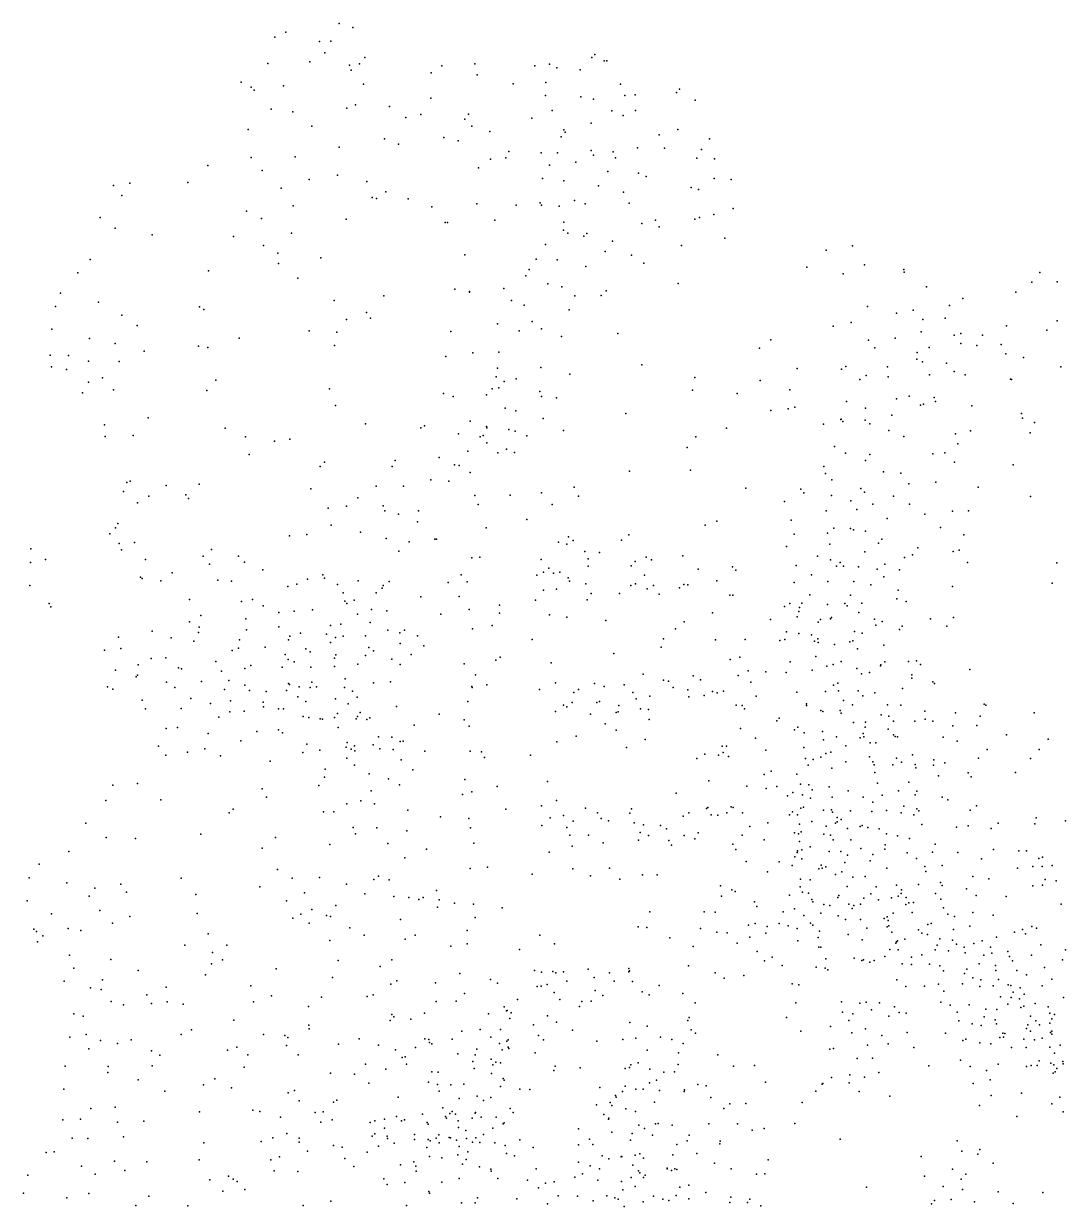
# Model space of a CAD drawing. Header units: millimetres. Extents: x -60275265 to 22802890, y -38578442 to 24337084.
# Drawn here: x 7493622 to 9955622, y -11259304 to -8465304 of the extents above; entities that cross this region are included whole.
import ezdxf

# ---------------------------------------------------------------- set-up
doc = ezdxf.new("R2010")
doc.units = ezdxf.units.MM
doc.header["$MEASUREMENT"] = 0
doc.layers.add('particles', color=7, linetype='Continuous', true_color=0x000000)

msp = doc.modelspace()

# ---------------------------------------------------------------- linework, layer by layer
at = {"layer": 'particles', "color": 93, "true_color": 0x67d435}
for p in [(8239622, -8465304), (8113622, -8485304), (8271622, -8474304), (8087622, -8497304), (8192622, -8507304), (8219622, -8506304), (8205622, -8534304), (8299622, -8545304), (8836622, -8545304), (8843622, -8538304), (8070622, -8559304), (8169622, -8555304), (8263622, -8563304), (8267622, -8575304), (8287622, -8560304), (8481622, -8565304), (8559622, -8560304), (8701622, -8565304), (8736622, -8561304), (8753622, -8569304), (8808622, -8574304), (8865622, -8553304), (8871622, -8553304), (8007622, -8603304), (8456622, -8581304), (8565622, -8586304), (8727622, -8604304), (8031622, -8615304), (8038622, -8622304), (8107622, -8612304), (8296622, -8608304), (8650622, -8607304), (8904622, -8608304), (8938622, -8633304), (9036622, -8628304), (9043622, -8620304), (8277622, -8657304), (8358622, -8661304), (8455622, -8641304), (8726622, -8635304), (8810622, -8638304), (8840622, -8643304), (8914622, -8635304), (9080622, -8646304), (8078622, -8667304), (8129622, -8673304), (8257622, -8665304), (8396622, -8687304), (8432622, -8680304), (8544622, -8679304), (8694622, -8688304), (8742622, -8670304), (8883622, -8671304), (8910622, -8682304), (8939622, -8670304), (8024622, -8715304), (8174622, -8707304), (8536622, -8691304), (8552622, -8707304), (8770622, -8716304), (8834622, -8700304), (9039622, -8715304), (8346622, -8737304), (8486622, -8734304), (8520622, -8742304), (8595622, -8720304), (8763622, -8732304), (8773622, -8721304), (8995622, -8728304), (9114622, -8737304), (8239622, -8757304), (8379622, -8750304), (8640622, -8767304), (8716622, -8770304), (8755622, -8770304), (8834622, -8765304), (8886622, -8768304), (8944622, -8758304), (9008622, -8759304), (9095622, -8762304), (7928622, -8800304), (8031622, -8781304), (8135622, -8780304), (8596622, -8785304), (8633622, -8782304), (8736622, -8799304), (8798622, -8792304), (8840622, -8776304), (8892622, -8782304), (9084622, -8783304), (9126622, -8784304), (8057622, -8812304), (8235622, -8823304), (8568622, -8806304), (8874622, -8814304), (8946622, -8818304), (8964622, -8826304), (7705622, -8847304), (7744622, -8842304), (7881622, -8840304), (8102622, -8854304), (8168622, -8833304), (8304622, -8838304), (8719622, -8831304), (8770622, -8836304), (8852622, -8848304), (9071622, -8852304), (9125622, -8831304), (9165622, -8833304), (7725622, -8871304), (8317622, -8876304), (8327622, -8878304), (8349622, -8862304), (8402622, -8879304), (8795622, -8883304), (8911622, -8863304), (9088622, -8857304), (8020622, -8908304), (8130622, -8895304), (8458622, -8898304), (8564622, -8891304), (8657622, -8894304), (8714622, -8888304), (8717622, -8894304), (8759622, -8896304), (8820622, -8891304), (8924622, -8889304), (9170622, -8902304), (7674622, -8923304), (8055622, -8925304), (8255622, -8927304), (8489622, -8935304), (8495622, -8935304), (8607622, -8929304), (8770622, -8934304), (8954622, -8937304), (8986622, -8929304), (9079622, -8927304), (9090622, -8923304), (9124622, -8916304), (7709622, -8948304), (7797622, -8964304), (7989622, -8968304), (8126622, -8960304), (8769622, -8953304), (8779622, -8960304), (8817622, -8967304), (8824622, -8961304), (8995622, -8945304), (8060622, -8989304), (8726622, -8987304), (8885622, -8979304), (9048622, -8989304), (9150622, -8972304), (9452622, -8990304), (7650622, -9022304), (8094622, -9007304), (8195622, -9018304), (8536622, -9011304), (8704622, -9021304), (8754622, -9023304), (8867622, -9003304), (8930622, -9012304), (9390622, -9000304), (7930622, -9049304), (8095622, -9032304), (8688622, -9046304), (8822622, -9039304), (8959622, -9031304), (9344622, -9040304), (9480622, -9035304), (9573622, -9046304), (9574622, -9052304), (7621622, -9054304), (8141622, -9066304), (8680622, -9061304), (8732622, -9080304), (9040622, -9079304), (9430622, -9056304), (9876622, -9076304), (9895622, -9053304), (9936622, -9075304), (7580622, -9102304), (8344622, -9108304), (8512622, -9092304), (8547622, -9098304), (8547622, -9099304), (8628622, -9091304), (8765622, -9087304), (8796622, -9108304), (8858622, -9107304), (8870622, -9096304), (9627622, -9087304), (9838622, -9099304), (7568622, -9133304), (7670622, -9123304), (7909622, -9134304), (8227622, -9119304), (8646622, -9119304), (8676622, -9130304), (9487622, -9133304), (9681622, -9131304), (9713622, -9114304), (7725622, -9154304), (7919622, -9140304), (8256622, -9164304), (8303622, -9147304), (8313622, -9161304), (8782622, -9141304), (9556622, -9149304), (9595622, -9142304), (9618622, -9164304), (9671622, -9161304), (7560622, -9187304), (7761622, -9178304), (8168622, -9191304), (8613622, -9174304), (8664622, -9191304), (8695622, -9169304), (8717622, -9186304), (9406622, -9180304), (9449622, -9171304), (9816622, -9179304), (9911622, -9189304), (9936622, -9167304), (7649622, -9209304), (8002622, -9208304), (8233622, -9194304), (8503622, -9192304), (8764622, -9204304), (8897622, -9197304), (9259622, -9212304), (9490622, -9213304), (9553622, -9208304), (9614622, -9193304), (9692622, -9201304), (9708622, -9197304), (9759622, -9201304), (7709622, -9221304), (7778622, -9239304), (7906622, -9227304), (7928622, -9230304), (8228622, -9225304), (8555622, -9243304), (8616622, -9241304), (9232622, -9232304), (9505622, -9231304), (9605622, -9242304), (9633622, -9230304), (9708622, -9221304), (9746622, -9225304), (9803622, -9223304), (9814622, -9245304), (7556622, -9248304), (7599622, -9249304), (7646622, -9262304), (7719622, -9263304), (8491622, -9251304), (8954622, -9271304), (9436622, -9275304), (9604622, -9258304), (9617622, -9264304), (9674622, -9267304), (9856622, -9254304), (7559622, -9276304), (7594622, -9282304), (7679622, -9302304), (8610622, -9299304), (8613622, -9279304), (8715622, -9277304), (8784622, -9293304), (9079622, -9301304), (9321622, -9280304), (9426622, -9281304), (9484622, -9296304), (9535622, -9276304), (9536622, -9299304), (9634622, -9295304), (9692622, -9287304), (9718622, -9295304), (9944622, -9276304), (7646622, -9312304), (7705622, -9330304), (7947622, -9307304), (8216622, -9328304), (8600622, -9328304), (8616622, -9325304), (8629622, -9310304), (8657622, -9304304), (9074622, -9331304), (9234622, -9308304), (9304622, -9330304), (9469622, -9306304), (9825622, -9305304), (9828622, -9306304), (7632622, -9337304), (7926622, -9332304), (8485622, -9339304), (8508622, -9346304), (8587622, -9342304), (8713622, -9334304), (8717622, -9346304), (8752622, -9349304), (9179622, -9339304), (9438622, -9358304), (9556622, -9351304), (9586622, -9345304), (9645622, -9348304), (9648622, -9358304), (8230622, -9367304), (8631622, -9373304), (8656622, -9380304), (8916622, -9386304), (9259622, -9379304), (9300622, -9375304), (9316622, -9371304), (9483622, -9373304), (9613622, -9366304), (9620622, -9364304), (9734622, -9368304), (9851622, -9386304), (7684622, -9413304), (7787622, -9396304), (8301622, -9410304), (8440622, -9415304), (8548622, -9404304), (8721622, -9398304), (9383622, -9411304), (9424622, -9400304), (9425622, -9399304), (9429622, -9405304), (9482622, -9402304), (9493622, -9410304), (9545622, -9390304), (9854622, -9397304), (9882622, -9407304), (7686622, -9440304), (7752622, -9438304), (7969622, -9421304), (8017622, -9441304), (8432622, -9420304), (8521622, -9434304), (8572622, -9441304), (8579622, -9438304), (8587622, -9417304), (8588622, -9420304), (8640622, -9424304), (8655622, -9428304), (8682622, -9439304), (8769622, -9426304), (9082622, -9441304), (9154622, -9421304), (9538622, -9426304), (9573622, -9440304), (9695622, -9434304), (9731622, -9427304), (9872622, -9432304), (8086622, -9451304), (8122622, -9447304), (8588622, -9455304), (8634622, -9470304), (9061622, -9466304), (9409622, -9464304), (9701622, -9458304), (8026622, -9483304), (8371622, -9497304), (8475622, -9490304), (8543622, -9475304), (8614622, -9479304), (8653622, -9478304), (9435622, -9480304), (9483622, -9497304), (9493622, -9483304), (9642622, -9481304), (9670622, -9479304), (8194622, -9511304), (8204622, -9501304), (8364622, -9511304), (8511622, -9507304), (8522622, -9509304), (8548622, -9525304), (8925622, -9522304), (9069622, -9520304), (9384622, -9511304), (9525622, -9524304), (9566622, -9527304), (9693622, -9501304), (9832622, -9507304), (7737622, -9549304), (7745622, -9546304), (7908622, -9553304), (8455622, -9543304), (8498622, -9546304), (9388622, -9528304), (9403622, -9543304), (9585622, -9552304), (9649622, -9548304), (7729622, -9570304), (7789622, -9581304), (7830622, -9556304), (7876622, -9578304), (8172622, -9564304), (8326622, -9558304), (8391622, -9558304), (8559622, -9580304), (8643622, -9579304), (8717622, -9573304), (8794622, -9560304), (8804622, -9581304), (9200622, -9562304), (9330622, -9565304), (9337622, -9573304), (9402622, -9580304), (9472622, -9563304), (9480622, -9572304), (9549622, -9581304), (9749622, -9560304), (9873622, -9582304), (7762622, -9597304), (7883622, -9587304), (8213622, -9610304), (8256622, -9605304), (8283622, -9585304), (8343622, -9604304), (8567622, -9601304), (8742622, -9601304), (9291622, -9594304), (9448622, -9592304), (9500622, -9600304), (9587622, -9600304), (8347622, -9616304), (8379622, -9624304), (8426622, -9616304), (8682622, -9636304), (9307622, -9638304), (9390622, -9616304), (9462622, -9613304), (9534622, -9634304), (9623622, -9624304), (9688622, -9617304), (9726622, -9616304), (7710622, -9656304), (7716622, -9646304), (8220622, -9650304), (8289622, -9666304), (8424622, -9642304), (8586622, -9656304), (9104622, -9650304), (9131622, -9640304), (9408622, -9657304), (9447622, -9658304), (9454622, -9661304), (9483622, -9664304), (9660622, -9655304), (7697622, -9670304), (7719622, -9693304), (7755622, -9691304), (8121622, -9675304), (8162622, -9672304), (8350622, -9681304), (8404622, -9689304), (8465622, -9683304), (8469622, -9683304), (8757622, -9690304), (8781622, -9677304), (8792622, -9686304), (8906622, -9685304), (8923622, -9673304), (9314622, -9671304), (9393622, -9669304), (9513622, -9692304), (9521622, -9683304), (9715622, -9673304), (7510622, -9706304), (7724622, -9708304), (7937622, -9707304), (8380622, -9711304), (8777622, -9695304), (8819622, -9712304), (8854622, -9714304), (9051622, -9722304), (9296622, -9700304), (9398622, -9695304), (9481622, -9713304), (9594622, -9720304), (9606622, -9703304), (9690622, -9712304), (9704622, -9709304), (7509622, -9738304), (7545622, -9731304), (7781622, -9731304), (7917622, -9723304), (7932622, -9742304), (8001622, -9723304), (8015622, -9737304), (8552622, -9727304), (8571622, -9725304), (8716622, -9731304), (8827622, -9729304), (8827622, -9747304), (8929622, -9746304), (8938622, -9736304), (8964622, -9725304), (8977622, -9732304), (9168622, -9748304), (9319622, -9745304), (9369622, -9723304), (9400622, -9732304), (9414622, -9747304), (9423622, -9738304), (9431622, -9747304), (9466622, -9748304), (9528622, -9742304), (9575622, -9726304), (9724622, -9738304), (9935622, -9739304), (7769622, -9773304), (7773622, -9776304), (7844622, -9762304), (8058622, -9755304), (8164622, -9777304), (8200622, -9767304), (8204622, -9775304), (8527622, -9767304), (8706622, -9768304), (8722622, -9761304), (8734622, -9751304), (8745622, -9763304), (8760622, -9761304), (8780622, -9774304), (8960622, -9768304), (9087622, -9754304), (9176622, -9756304), (9355622, -9767304), (9510622, -9754304), (9526622, -9772304), (9563622, -9755304), (7508622, -9792304), (7817622, -9781304), (7952622, -9780304), (7984622, -9782304), (8117622, -9795304), (8139622, -9789304), (8235622, -9790304), (8284622, -9781304), (8340622, -9799304), (8343622, -9792304), (8357622, -9783304), (8496622, -9785304), (8541622, -9784304), (8722622, -9803304), (8752622, -9801304), (8783622, -9782304), (8822622, -9788304), (8928622, -9792304), (8939622, -9788304), (8967622, -9800304), (8982622, -9792304), (9043622, -9798304), (9053622, -9790304), (9063622, -9791304), (9131622, -9781304), (9314622, -9785304), (9394622, -9783304), (9455622, -9783304), (9495622, -9791304), (9560622, -9803304), (9688622, -9795304), (9924622, -9787304), (7885622, -9825304), (8008622, -9830304), (8034622, -9825304), (8248622, -9810304), (8252622, -9829304), (8274622, -9827304), (8326622, -9810304), (8432622, -9819304), (8522622, -9818304), (8703622, -9827304), (8825622, -9826304), (8834622, -9811304), (8901622, -9811304), (8995622, -9813304), (9162622, -9815304), (9169622, -9815304), (9332622, -9834304), (9351622, -9814304), (9447622, -9815304), (9474622, -9834304), (9557622, -9824304), (9579622, -9830304), (7553622, -9835304), (7557622, -9843304), (8059622, -9840304), (8096622, -9856304), (8132622, -9853304), (8176622, -9850304), (8257622, -9835304), (8282622, -9860304), (8315622, -9849304), (8351622, -9852304), (8479622, -9860304), (8546622, -9849304), (8618622, -9839304), (8618622, -9858304), (8736622, -9862304), (9121622, -9857304), (9291622, -9842304), (9304622, -9835304), (9325622, -9854304), (9327622, -9844304), (9393622, -9837304), (9434622, -9835304), (9439622, -9840304), (9467622, -9856304), (7885622, -9878304), (7912622, -9863304), (8018622, -9871304), (8096622, -9890304), (8218622, -9887304), (8243622, -9884304), (8312622, -9880304), (8600622, -9887304), (8777622, -9867304), (8869622, -9875304), (9054622, -9878304), (9258622, -9873304), (9321622, -9866304), (9371622, -9879304), (9376622, -9873304), (9400622, -9871304), (9402622, -9868304), (9504622, -9872304), (9507622, -9886304), (9522622, -9877304), (9569622, -9888304), (9636622, -9871304), (9675622, -9888304), (9691622, -9868304), (7717622, -9914304), (7797622, -9900304), (7842622, -9916304), (7906622, -9903304), (7908622, -9891304), (8020622, -9897304), (8122622, -9912304), (8147622, -9905304), (8209622, -9907304), (8230622, -9915304), (8248622, -9912304), (8301622, -9911304), (8354622, -9898304), (8382622, -9904304), (8393622, -9898304), (8424622, -9911304), (8554622, -9895304), (9005622, -9918304), (9034622, -9895304), (9296622, -9902304), (9325622, -9906304), (9355622, -9909304), (9370622, -9918304), (9457622, -9901304), (9475622, -9905304), (9563622, -9896304), (7684622, -9945304), (7723622, -9941304), (7895622, -9924304), (7986622, -9946304), (8001622, -9940304), (8003622, -9921304), (8064622, -9938304), (8119622, -9921304), (8160622, -9942304), (8218622, -9927304), (8309622, -9939304), (8383622, -9929304), (8439622, -9935304), (8695622, -9920304), (9000622, -9938304), (9128622, -9921304), (9198622, -9920304), (9280622, -9922304), (9292622, -9920304), (9362622, -9924304), (9371622, -9927304), (9409622, -9932304), (9446622, -9925304), (9453622, -9923304), (9464622, -9942304), (9526622, -9933304), (7794622, -9965304), (7829622, -9963304), (7947622, -9972304), (8111622, -9955304), (8118622, -9967304), (8132622, -9973304), (8170622, -9949304), (8228622, -9964304), (8231622, -9956304), (8301622, -9958304), (8320622, -9947304), (8363622, -9966304), (8409622, -9955304), (8609622, -9969304), (8619622, -9962304), (8888622, -9953304), (9163622, -9967304), (9186622, -9962304), (9305622, -9973304), (9365622, -9960304), (9425622, -9972304), (9528622, -9973304), (9584622, -9972304), (9603622, -9970304), (7710622, -9992304), (7764622, -9980304), (7859622, -9987304), (7866622, -9989304), (7961622, -9995304), (8016622, -9988304), (8030622, -9981304), (8104622, -9985304), (8172622, -9985304), (8228622, -9984304), (8283622, -9978304), (8383622, -9979304), (8534622, -9977304), (8740622, -9975304), (8957622, -10002304), (9205622, -9994304), (9247622, -9996304), (9295622, -9998304), (9357622, -9992304), (9391622, -9983304), (9406622, -9979304), (9462622, -9988304), (9473622, -10001304), (9492622, -9998304), (9518622, -9982304), (9519622, -9980304), (9613622, -9979304), (9729622, -9991304), (7759622, -10008304), (7762622, -10004304), (7831622, -10021304), (7913622, -10019304), (7978622, -10017304), (8016622, -10028304), (8119622, -10024304), (8121622, -10026304), (8174622, -10021304), (8253622, -10013304), (8320622, -10022304), (8360622, -10020304), (8561622, -10003304), (8588622, -10027304), (8750622, -10022304), (8842622, -10024304), (8912622, -10027304), (9005622, -10016304), (9017622, -10018304), (9075622, -10006304), (9093622, -10015304), (9182622, -10005304), (9212622, -10021304), (9407622, -10028304), (9417622, -10023304), (9592622, -10003304), (9592622, -10011304), (9642622, -10020304), (9646622, -10024304), (7691622, -10032304), (7704622, -10037304), (7850622, -10033304), (7968622, -10038304), (8027622, -10040304), (8066622, -10043304), (8114622, -10040304), (8141622, -10055304), (8144622, -10032304), (8170622, -10033304), (8185622, -10032304), (8251622, -10033304), (8270622, -10042304), (8281622, -10056304), (8552622, -10031304), (8553622, -10033304), (8712622, -10038304), (8793622, -10045304), (8804622, -10038304), (8865622, -10031304), (8933622, -10045304), (8973622, -10054304), (9028622, -10033304), (9063622, -10039304), (9065622, -10055304), (9101622, -10052304), (9121622, -10043304), (9132622, -10046304), (9147622, -10042304), (9224622, -10054304), (9320622, -10044304), (9388622, -10043304), (9419622, -10041304), (9465622, -10041304), (9476622, -10053304), (9505622, -10046304), (9570622, -10036304), (7773622, -10063304), (7781622, -10084304), (7865622, -10083304), (7888622, -10059304), (7935622, -10071304), (7982622, -10065304), (8059622, -10068304), (8060622, -10079304), (8095622, -10084304), (8107622, -10084304), (8160622, -10066304), (8230622, -10060304), (8260622, -10072304), (8374622, -10078304), (8543622, -10066304), (8769622, -10075304), (8777622, -10079304), (8789622, -10069304), (8848622, -10069304), (8854622, -10066304), (8900622, -10076304), (8941622, -10060304), (8951622, -10084304), (8970622, -10085304), (9177622, -10075304), (9191622, -10076304), (9197622, -10084304), (9343622, -10072304), (9343622, -10076304), (9431622, -10064304), (9452622, -10074304), (9535622, -10074304), (9566622, -10075304), (9763622, -10073304), (9767622, -10075304), (7954622, -10103304), (7980622, -10091304), (8014622, -10089304), (8154622, -10102304), (8167622, -10104304), (8194622, -10107304), (8199622, -10108304), (8228622, -10104304), (8235622, -10095304), (8279622, -10107304), (8282622, -10102304), (8288622, -10092304), (8304622, -10109304), (8311622, -10105304), (8475622, -10096304), (8534622, -10110304), (8750622, -10090304), (8833622, -10096304), (8893622, -10092304), (8898622, -10091304), (8971622, -10109304), (9273622, -10112304), (9279622, -10106304), (9377622, -10088304), (9382622, -10090304), (9423622, -10088304), (9425622, -10094304), (9520622, -10098304), (9538622, -10101304), (9549622, -10113304), (9599622, -10113304), (9623622, -10089304), (9624622, -10108304), (9642622, -10113304), (9695622, -10093304), (9754622, -10101304), (9881622, -10093304), (7830622, -10130304), (7857622, -10128304), (8044622, -10137304), (8095622, -10133304), (8105622, -10140304), (8236622, -10128304), (8416622, -10122304), (8546622, -10125304), (8867622, -10119304), (8893622, -10134304), (9187622, -10130304), (9315622, -10133304), (9323622, -10127304), (9338622, -10140304), (9381622, -10137304), (9454622, -10116304), (9482622, -10127304), (9483622, -10115304), (9536622, -10132304), (9689622, -10124304), (9746622, -10123304), (7929622, -10142304), (8006622, -10159304), (8162622, -10167304), (8258622, -10163304), (8319622, -10169304), (8332622, -10150304), (8363622, -10151304), (8383622, -10161304), (8390622, -10160304), (8753622, -10162304), (8799622, -10148304), (8962622, -10156304), (9223622, -10153304), (9383622, -10157304), (9414622, -10150304), (9470622, -10152304), (9477622, -10142304), (9479622, -10150304), (9494622, -10164304), (9507622, -10164304), (9549622, -10145304), (9553622, -10149304), (9558622, -10150304), (9666622, -10151304), (9699622, -10160304), (9816622, -10145304), (9914622, -10155304), (7812622, -10172304), (7829622, -10193304), (7880622, -10186304), (7921622, -10178304), (7958622, -10195304), (8153622, -10187304), (8193622, -10181304), (8255622, -10174304), (8267622, -10179304), (8275622, -10171304), (8276622, -10183304), (8335622, -10178304), (8366622, -10180304), (8441622, -10184304), (8548622, -10184304), (8575622, -10185304), (8691622, -10193304), (8918622, -10175304), (9103622, -10191304), (9135622, -10193304), (9144622, -10172304), (9146622, -10187304), (9154622, -10172304), (9159622, -10196304), (9247622, -10181304), (9337622, -10175304), (9389622, -10189304), (9401622, -10186304), (9436622, -10171304), (9492622, -10197304), (9594622, -10192304), (9770622, -10180304), (9893622, -10180304), (8076622, -10207304), (8257622, -10200304), (8275622, -10217304), (8385622, -10204304), (8582622, -10199304), (9084622, -10201304), (9341622, -10201304), (9347622, -10217304), (9359622, -10203304), (9377622, -10198304), (9403622, -10224304), (9436622, -10209304), (9500622, -10209304), (9503622, -10216304), (9547622, -10216304), (9556622, -10200304), (9568622, -10210304), (9600622, -10215304), (9602622, -10223304), (9643622, -10217304), (9644622, -10204304), (9670622, -10211304), (9750622, -10200304), (9873622, -10201304), (8204622, -10245304), (8206622, -10226304), (8310622, -10237304), (8355622, -10249304), (8413622, -10228304), (8536622, -10251304), (9243622, -10239304), (9260622, -10231304), (9320622, -10238304), (9505622, -10234304), (9655622, -10242304), (9725622, -10235304), (9732622, -10244304), (9837622, -10234304), (7704622, -10264304), (7762622, -10260304), (8057622, -10273304), (8191622, -10265304), (8314622, -10277304), (8381622, -10263304), (8552622, -10280304), (8612622, -10267304), (8731622, -10255304), (9112622, -10254304), (9202622, -10266304), (9248622, -10272304), (9273622, -10267304), (9311622, -10281304), (9329622, -10262304), (9349622, -10263304), (9357622, -10275304), (9397622, -10268304), (9442622, -10277304), (9511622, -10259304), (9561622, -10277304), (9585622, -10257304), (9604622, -10278304), (7687622, -10300304), (7817622, -10299304), (8067622, -10292304), (8257622, -10308304), (8290622, -10301304), (8322622, -10308304), (8530622, -10286304), (8752622, -10300304), (9035622, -10283304), (9298622, -10289304), (9334622, -10287304), (9353622, -10295304), (9404622, -10292304), (9477622, -10292304), (9500622, -10304304), (9522622, -10288304), (9600622, -10287304), (9664622, -10292304), (9677622, -10299304), (7979622, -10329304), (7988622, -10321304), (8202622, -10327304), (8226622, -10327304), (8401622, -10323304), (8633622, -10321304), (8717622, -10313304), (8769622, -10336304), (8821622, -10318304), (8849622, -10329304), (8926622, -10330304), (8930622, -10320304), (9052622, -10337304), (9065622, -10329304), (9107622, -10319304), (9110622, -10317304), (9118622, -10334304), (9134622, -10335304), (9155622, -10329304), (9165622, -10315304), (9170622, -10317304), (9192622, -10329304), (9303622, -10334304), (9310622, -10327304), (9322622, -10334304), (9330622, -10318304), (9336622, -10316304), (9383622, -10323304), (9402622, -10322304), (9405622, -10328304), (9447622, -10325304), (9498622, -10326304), (9532622, -10324304), (9567622, -10329304), (9573622, -10314304), (9597622, -10334304), (9604622, -10320304), (9609622, -10325304), (9730622, -10323304), (9745622, -10313304), (7640622, -10354304), (8272622, -10364304), (8328622, -10365304), (8478622, -10339304), (8545622, -10343304), (8549622, -10365304), (8718622, -10359304), (8737622, -10341304), (8777622, -10364304), (8792622, -10349304), (8858622, -10343304), (8875622, -10348304), (8936622, -10353304), (8958622, -10358304), (8998622, -10359304), (9209622, -10362304), (9252622, -10353304), (9327622, -10356304), (9356622, -10350304), (9390622, -10361304), (9412622, -10354304), (9416622, -10340304), (9416622, -10351304), (9425622, -10345304), (9470622, -10362304), (9475622, -10359304), (9488622, -10364304), (9616622, -10357304), (9698622, -10363304), (9725622, -10360304), (9796622, -10354304), (9883622, -10355304), (9886622, -10341304), (9955622, -10348304), (7688622, -10388304), (7757622, -10390304), (7912622, -10380304), (8088622, -10388304), (8277622, -10379304), (8399622, -10372304), (8784622, -10382304), (8828622, -10382304), (8950622, -10376304), (8970622, -10383304), (9012622, -10367304), (9054622, -10383304), (9079622, -10391304), (9087622, -10377304), (9191622, -10382304), (9243622, -10393304), (9315622, -10377304), (9324622, -10379304), (9331622, -10374304), (9384622, -10380304), (9400622, -10382304), (9406622, -10393304), (9440622, -10366304), (9448622, -10393304), (9515622, -10367304), (9532622, -10379304), (9558622, -10384304), (9587622, -10390304), (9780622, -10366304), (7600622, -10421304), (8057622, -10413304), (8217622, -10404304), (8354622, -10402304), (8445622, -10415304), (8557622, -10401304), (8789622, -10408304), (8863622, -10400304), (8946622, -10394304), (9018622, -10395304), (9024622, -10406304), (9169622, -10403304), (9176622, -10416304), (9322622, -10419304), (9327622, -10397304), (9332622, -10417304), (9352622, -10410304), (9397622, -10421304), (9424622, -10421304), (9472622, -10414304), (9528622, -10415304), (9529622, -10405304), (9647622, -10403304), (9785622, -10416304), (9845622, -10419304), (9863622, -10419304), (8394622, -10436304), (8735622, -10422304), (9201622, -10444304), (9279622, -10445304), (9316622, -10433304), (9321622, -10423304), (9332622, -10438304), (9434622, -10447304), (9440622, -10429304), (9494622, -10443304), (9500622, -10428304), (9581622, -10424304), (9603622, -10437304), (9641622, -10422304), (9701622, -10423304), (9757622, -10438304), (9892622, -10437304), (9901622, -10434304), (7530622, -10451304), (8093622, -10463304), (8548622, -10461304), (8589622, -10458304), (8695622, -10474304), (8791622, -10462304), (8878622, -10460304), (8956622, -10476304), (8990622, -10476304), (9251622, -10469304), (9309622, -10454304), (9372622, -10462304), (9378622, -10453304), (9380622, -10460304), (9389622, -10457304), (9412622, -10475304), (9427622, -10469304), (9533622, -10460304), (9623622, -10456304), (9625622, -10468304), (9664622, -10454304), (9842622, -10460304), (9878622, -10456304), (9900622, -10456304), (9924622, -10454304), (7506622, -10483304), (7595622, -10495304), (7723622, -10498304), (7865622, -10484304), (8051622, -10504304), (8128622, -10484304), (8192622, -10482304), (8256622, -10498304), (8321622, -10487304), (8332622, -10479304), (8357622, -10488304), (8833622, -10478304), (8902622, -10486304), (9140622, -10502304), (9328622, -10504304), (9329622, -10486304), (9352622, -10488304), (9439622, -10503304), (9453622, -10481304), (9482622, -10480304), (9508622, -10504304), (9556622, -10500304), (9608622, -10499304), (9660622, -10494304), (9664622, -10501304), (9736622, -10480304), (9774622, -10485304), (9878622, -10502304), (9901622, -10500304), (9907622, -10487304), (9933622, -10490304), (7648622, -10526304), (7661622, -10507304), (7736622, -10517304), (7900622, -10522304), (8157622, -10518304), (8299622, -10521304), (8368622, -10527304), (8403622, -10529304), (8437622, -10529304), (8469622, -10513304), (9142622, -10526304), (9167622, -10511304), (9175622, -10515304), (9303622, -10524304), (9334622, -10517304), (9348622, -10519304), (9417622, -10529304), (9420622, -10525304), (9479622, -10531304), (9495622, -10521304), (9544622, -10530304), (9560622, -10526304), (9567622, -10520304), (9568622, -10511304), (9579622, -10529304), (9648622, -10520304), (9661622, -10533304), (9721622, -10509304), (9744622, -10525304), (9815622, -10527304), (7501622, -10537304), (7673622, -10560304), (8114622, -10537304), (8174622, -10558304), (8231622, -10548304), (8427622, -10534304), (8471622, -10552304), (8475622, -10535304), (8511622, -10543304), (8556622, -10545304), (8624622, -10554304), (9220622, -10540304), (9226622, -10551304), (9315622, -10556304), (9356622, -10534304), (9358622, -10540304), (9384622, -10546304), (9398622, -10548304), (9443622, -10545304), (9451622, -10555304), (9455622, -10548304), (9471622, -10545304), (9513622, -10535304), (9578622, -10546304), (9585622, -10542304), (9596622, -10541304), (9667622, -10554304), (9945622, -10545304), (7559622, -10568304), (7744622, -10574304), (7903622, -10567304), (8129622, -10578304), (8148622, -10569304), (8209622, -10572304), (8218622, -10574304), (8384622, -10581304), (8560622, -10577304), (8973622, -10563304), (9101622, -10563304), (9127622, -10564304), (9288622, -10563304), (9337622, -10572304), (9377622, -10566304), (9418622, -10573304), (9435622, -10581304), (9471622, -10581304), (9527622, -10579304), (9534622, -10575304), (9536622, -10584304), (9548622, -10566304), (9593622, -10565304), (9677622, -10569304), (9693622, -10574304), (9736622, -10565304), (9784622, -10571304), (7517622, -10604304), (7523622, -10610304), (7598622, -10603304), (7628622, -10607304), (7703622, -10590304), (7929622, -10615304), (8168622, -10590304), (8264622, -10601304), (8541622, -10607304), (8945622, -10599304), (8966622, -10600304), (9093622, -10603304), (9131622, -10611304), (9156622, -10613304), (9206622, -10595304), (9222622, -10591304), (9247622, -10614304), (9250622, -10598304), (9279622, -10591304), (9300622, -10596304), (9321622, -10603304), (9353622, -10590304), (9358622, -10595304), (9374622, -10609304), (9486622, -10602304), (9534622, -10599304), (9538622, -10596304), (9545622, -10611304), (9608622, -10606304), (9616622, -10614304), (9630622, -10593304), (9638622, -10591304), (9691622, -10605304), (9729622, -10597304), (9835622, -10611304), (9854622, -10605304), (9861622, -10615304), (9876622, -10598304), (9887622, -10602304), (7526622, -10634304), (7538622, -10620304), (7874622, -10642304), (7973622, -10642304), (8217622, -10631304), (8298622, -10618304), (8395622, -10628304), (8418622, -10618304), (8503622, -10644304), (8541622, -10639304), (8713622, -10618304), (8748622, -10639304), (9020622, -10625304), (9179622, -10637304), (9209622, -10623304), (9323622, -10632304), (9371622, -10624304), (9442622, -10617304), (9475622, -10629304), (9554622, -10637304), (9556622, -10634304), (9558622, -10632304), (9576622, -10628304), (9629622, -10617304), (9652622, -10642304), (9658622, -10627304), (9688622, -10630304), (9698622, -10640304), (9739622, -10638304), (9758622, -10632304), (9792622, -10623304), (9897622, -10641304), (7601622, -10666304), (7939622, -10659304), (8665622, -10652304), (9075622, -10645304), (9227622, -10657304), (9262622, -10670304), (9372622, -10647304), (9377622, -10647304), (9528622, -10669304), (9540622, -10652304), (9560622, -10653304), (9591622, -10670304), (9616622, -10665304), (9647622, -10653304), (9679622, -10655304), (9716622, -10647304), (9718622, -10660304), (9762622, -10666304), (9778622, -10647304), (9781622, -10661304), (9819622, -10657304), (9823622, -10669304), (9875622, -10666304), (9955622, -10653304), (7612622, -10696304), (7699622, -10676304), (7937622, -10686304), (7963622, -10677304), (8090622, -10698304), (8236622, -10678304), (8336622, -10692304), (8363622, -10677304), (8827622, -10699304), (8923622, -10697304), (9064622, -10691304), (9244622, -10679304), (9286622, -10690304), (9366622, -10694304), (9387622, -10696304), (9389622, -10674304), (9394622, -10700304), (9456622, -10673304), (9474622, -10678304), (9478622, -10677304), (9493622, -10682304), (9503622, -10678304), (9569622, -10686304), (9591622, -10688304), (9634622, -10687304), (9658622, -10691304), (9722622, -10699304), (9751622, -10686304), (9790622, -10690304), (9830622, -10679304), (9906622, -10695304), (9948622, -10677304), (7589622, -10727304), (7679622, -10724304), (7764622, -10702304), (7923622, -10712304), (8223622, -10718304), (8375622, -10726304), (8524622, -10709304), (8596622, -10723304), (8700622, -10702304), (8717622, -10706304), (8744622, -10704304), (8751622, -10707304), (8769622, -10705304), (8777622, -10727304), (8841622, -10718304), (8878622, -10707304), (8889622, -10727304), (8923622, -10705304), (8925622, -10703304), (8932622, -10728304), (9127622, -10707304), (9149622, -10720304), (9195622, -10714304), (9557622, -10724304), (9667622, -10703304), (9717622, -10709304), (9736622, -10719304), (9755622, -10724304), (9791622, -10702304), (9797622, -10723304), (9840622, -10702304), (9863622, -10712304), (9923622, -10722304), (7651622, -10743304), (7676622, -10747304), (7830622, -10741304), (8030622, -10738304), (8361622, -10734304), (8466622, -10731304), (8535622, -10756304), (8613622, -10732304), (8707622, -10740304), (8716622, -10739304), (8730622, -10735304), (8747622, -10754304), (8844622, -10749304), (8955622, -10752304), (8995622, -10737304), (9051622, -10756304), (9309622, -10733304), (9325622, -10736304), (9578622, -10740304), (9622622, -10739304), (9655622, -10734304), (9668622, -10751304), (9712622, -10733304), (9753622, -10740304), (9784622, -10738304), (9820622, -10736304), (9826622, -10737304), (9832622, -10753304), (9848622, -10743304), (9900622, -10738304), (7700622, -10775304), (7729622, -10783304), (7784622, -10759304), (7795622, -10780304), (7832622, -10776304), (7870622, -10781304), (8036622, -10776304), (8079622, -10762304), (8197622, -10765304), (8305622, -10763304), (8319622, -10759304), (8468622, -10775304), (8515622, -10774304), (8660622, -10770304), (8760622, -10770304), (8812622, -10775304), (8834622, -10774304), (8862622, -10761304), (8971622, -10759304), (9080622, -10778304), (9318622, -10778304), (9426622, -10776304), (9469622, -10779304), (9484622, -10777304), (9516622, -10778304), (9661622, -10777304), (9683622, -10784304), (9728622, -10783304), (9802622, -10764304), (9819622, -10781304), (9827622, -10766304), (9847622, -10769304), (9858622, -10758304), (9884622, -10780304), (9951622, -10766304), (7612622, -10804304), (7634622, -10810304), (8166622, -10787304), (8363622, -10806304), (8368622, -10811304), (8440622, -10803304), (8592622, -10804304), (8629622, -10788304), (8634622, -10797304), (8636622, -10796304), (8645622, -10802304), (8731622, -10809304), (8807622, -10787304), (9428622, -10800304), (9453622, -10804304), (9497622, -10795304), (9538622, -10810304), (9551622, -10788304), (9562622, -10801304), (9579622, -10803304), (9699622, -10800304), (9763622, -10811304), (9767622, -10793304), (9793622, -10794304), (9850622, -10789304), (9857622, -10786304), (9873622, -10810304), (9914622, -10788304), (9918622, -10803304), (9929622, -10806304), (7990622, -10819304), (8167622, -10831304), (8168622, -10840304), (8359622, -10820304), (8408622, -10817304), (8642622, -10815304), (8698622, -10830304), (8752622, -10824304), (8926622, -10825304), (8967622, -10833304), (9063622, -10820304), (9066622, -10813304), (9296622, -10813304), (9400622, -10834304), (9443622, -10820304), (9483622, -10840304), (9703622, -10821304), (9735622, -10828304), (9756622, -10832304), (9789622, -10818304), (9792622, -10828304), (9863622, -10839304), (9866622, -10830304), (9885622, -10821304), (9894622, -10830304), (9918622, -10826304), (9923622, -10816304), (7602622, -10859304), (7641622, -10853304), (7675622, -10867304), (7747622, -10866304), (7865622, -10853304), (7890622, -10842304), (8060622, -10853304), (8110622, -10855304), (8117622, -10860304), (8286622, -10863304), (8441622, -10863304), (8451622, -10865304), (8506622, -10864304), (8529622, -10845304), (8572622, -10841304), (8597622, -10859304), (8620622, -10841304), (8638622, -10866304), (8710622, -10855304), (8722622, -10866304), (8790622, -10843304), (8909622, -10865304), (8940622, -10862304), (8998622, -10859304), (9025622, -10865304), (9071622, -10842304), (9081622, -10850304), (9330622, -10845304), (9450622, -10849304), (9521622, -10855304), (9581622, -10848304), (9672622, -10850304), (9713622, -10867304), (9720622, -10864304), (9800622, -10860304), (9807622, -10850304), (9809622, -10859304), (9812622, -10851304), (9857622, -10864304), (9873622, -10845304), (9882622, -10866304), (9900622, -10862304), (9920622, -10848304), (9923622, -10845304), (9923622, -10852304), (7647622, -10887304), (7715622, -10874304), (7795622, -10892304), (7975622, -10890304), (7997622, -10883304), (8114622, -10879304), (8237622, -10876304), (8332622, -10878304), (8372622, -10889304), (8419622, -10884304), (8452622, -10872304), (8458622, -10875304), (8564622, -10888304), (8618622, -10874304), (8624622, -10889304), (8635622, -10869304), (8638622, -10883304), (8640622, -10886304), (8702622, -10896304), (8848622, -10869304), (8967622, -10890304), (9041622, -10896304), (9052622, -10874304), (9398622, -10888304), (9407622, -10886304), (9487622, -10878304), (9536622, -10875304), (9597622, -10884304), (9753622, -10873304), (9779622, -10875304), (9828622, -10884304), (9862622, -10884304), (9918622, -10883304), (9943622, -10878304), (7815622, -10902304), (8023622, -10901304), (8142622, -10901304), (8301622, -10923304), (8388622, -10907304), (8395622, -10906304), (8398622, -10923304), (8519622, -10899304), (8555622, -10917304), (8560622, -10901304), (8598622, -10911304), (8609622, -10918304), (8620622, -10920304), (8945622, -10920304), (9040622, -10924304), (9134622, -10901304), (9463622, -10910304), (9499622, -10909304), (9707622, -10914304), (9796622, -10923304), (9893622, -10915304), (9921622, -10921304), (9929622, -10897304), (9949622, -10917304), (9950622, -10922304), (7591622, -10928304), (7692622, -10943304), (7693622, -10929304), (7797622, -10927304), (8014622, -10930304), (8218622, -10944304), (8275622, -10947304), (8349622, -10935304), (8458622, -10941304), (8473622, -10942304), (8558622, -10933304), (8599622, -10945304), (8602622, -10925304), (8746622, -10938304), (8749622, -10928304), (8808622, -10932304), (8915622, -10933304), (8925622, -10931304), (8928622, -10925304), (8973622, -10935304), (9006622, -10942304), (9031622, -10941304), (9171622, -10928304), (9220622, -10926304), (9446622, -10948304), (9514622, -10943304), (9632622, -10927304), (9730622, -10929304), (9769622, -10938304), (9863622, -10929304), (9874622, -10926304), (9888622, -10926304), (9926622, -10944304), (9928622, -10925304), (9931622, -10941304), (9935622, -10933304), (7764622, -10960304), (7918622, -10972304), (7945622, -10958304), (7984622, -10979304), (8309622, -10968304), (8450622, -10966304), (8471622, -10971304), (8503622, -10972304), (8533622, -10970304), (8620622, -10976304), (8626622, -10957304), (8629622, -10961304), (8855622, -10978304), (8915622, -10975304), (8972622, -10967304), (8989622, -10961304), (9086622, -10971304), (9106622, -10974304), (9246622, -10966304), (9380622, -10970304), (9382622, -10969304), (9402622, -10955304), (9444622, -10967304), (9480622, -10954304), (9737622, -10969304), (9777622, -10960304), (7588622, -10982304), (7827622, -10987304), (8118622, -10991304), (8133622, -10985304), (8233622, -11008304), (8378622, -11001304), (8475622, -10987304), (8522622, -11004304), (8565622, -10999304), (8597622, -11002304), (8666622, -10982304), (8689622, -10983304), (8892622, -10997304), (8893622, -11001304), (8908622, -10988304), (8940622, -10982304), (8957622, -10982304), (8996622, -10985304), (9054622, -10988304), (9055622, -10984304), (9117622, -11002304), (9365622, -10987304), (9468622, -10988304), (9540622, -10999304), (9780622, -10997304), (9851622, -10992304), (9942622, -11001304), (7652622, -11028304), (7709622, -11025304), (8035622, -11032304), (8051622, -11035304), (8144622, -11010304), (8225622, -11013304), (8484622, -11026304), (8506622, -11035304), (8580622, -11009304), (8643622, -11028304), (8847622, -11019304), (8879622, -11014304), (8883622, -11021304), (8916622, -11029304), (8939622, -11035304), (8984622, -11013304), (9148622, -11028304), (9162622, -11017304), (9200622, -11016304), (9333622, -11014304), (9752622, -11021304), (9923622, -11017304), (7586622, -11055304), (7627622, -11053304), (7715622, -11060304), (7777622, -11058304), (7909622, -11036304), (8100622, -11048304), (8182622, -11037304), (8195622, -11060304), (8201622, -11036304), (8222622, -11055304), (8312622, -11061304), (8323622, -11057304), (8346622, -11053304), (8374622, -11047304), (8386622, -11057304), (8393622, -11055304), (8436622, -11041304), (8447622, -11061304), (8490622, -11047304), (8492622, -11051304), (8500622, -11040304), (8514622, -11041304), (8520622, -11057304), (8553622, -11051304), (8560622, -11039304), (8561622, -11037304), (8574622, -11048304), (8610622, -11048304), (8629622, -11062304), (8650622, -11037304), (8864622, -11042304), (8875622, -11053304), (8876622, -11051304), (8993622, -11063304), (9316622, -11063304), (9840622, -11047304), (9950622, -11036304), (8115622, -11087304), (8323622, -11088304), (8346622, -11074304), (8417622, -11089304), (8449622, -11065304), (8474622, -11090304), (8521622, -11073304), (8538622, -11080304), (8580622, -11089304), (8602622, -11074304), (8626622, -11064304), (8804622, -11076304), (8883622, -11084304), (8931622, -11087304), (8947622, -11067304), (8960622, -11075304), (8979622, -11091304), (8986622, -11064304), (9026622, -11067304), (9066622, -11091304), (9112622, -11064304), (9180622, -11064304), (9215622, -11079304), (9243622, -11075304), (7608622, -11098304), (7645622, -11099304), (7729622, -11095304), (7919622, -11109304), (8054622, -11106304), (8082622, -11097304), (8144622, -11098304), (8144622, -11107304), (8225622, -11115304), (8246622, -11119304), (8317622, -11093304), (8332622, -11117304), (8352622, -11093304), (8353622, -11099304), (8369622, -11110304), (8417622, -11101304), (8449622, -11101304), (8454622, -11104304), (8468622, -11098304), (8475622, -11109304), (8499622, -11096304), (8502622, -11097304), (8516622, -11103304), (8522622, -11118304), (8540622, -11099304), (8554622, -11107304), (8562622, -11097304), (8571622, -11108304), (8607622, -11109304), (8631622, -11115304), (8666622, -11102304), (8804622, -11114304), (8830622, -11100304), (8838622, -11113304), (8927622, -11103304), (9037622, -11113304), (9061622, -11104304), (9138622, -11111304), (9139622, -11105304), (9423622, -11100304), (9699622, -11104304), (7546622, -11132304), (7565622, -11130304), (8098622, -11142304), (8164622, -11129304), (8252622, -11146304), (8305622, -11131304), (8446622, -11120304), (8452622, -11141304), (8481622, -11144304), (8519622, -11137304), (8543622, -11130304), (8634622, -11134304), (8653622, -11140304), (8697622, -11120304), (8860622, -11140304), (8876622, -11147304), (8905622, -11142304), (8907622, -11141304), (8938622, -11138304), (8949622, -11135304), (8958622, -11145304), (9027622, -11137304), (9084622, -11134304), (9614622, -11141304), (9710622, -11129304), (9748622, -11136304), (9753622, -11125304), (7630622, -11164304), (7708622, -11152304), (7732622, -11174304), (7784622, -11154304), (7908622, -11149304), (8077622, -11149304), (8085622, -11175304), (8273622, -11165304), (8384622, -11161304), (8415622, -11154304), (8420622, -11164304), (8530622, -11159304), (8539622, -11148304), (8570622, -11166304), (8597622, -11171304), (8704622, -11170304), (8804622, -11155304), (8832622, -11163304), (8854622, -11170304), (8933622, -11162304), (8946622, -11175304), (9014622, -11169304), (9014622, -11170304), (9024622, -11174304), (9032622, -11170304), (9037622, -11172304), (9126622, -11157304), (9165622, -11170304), (9253622, -11149304), (9688622, -11171304), (9784622, -11157304), (7503622, -11185304), (7662622, -11183304), (7933622, -11196304), (7977622, -11188304), (7988622, -11195304), (7998622, -11200304), (8141622, -11177304), (8344622, -11194304), (8394622, -11203304), (8421622, -11176304), (8481622, -11202304), (8522622, -11193304), (8598622, -11176304), (8614622, -11193304), (8684622, -11197304), (8747622, -11201304), (8796622, -11190304), (8814622, -11182304), (8850622, -11197304), (8906622, -11200304), (8929622, -11191304), (8949622, -11180304), (8958622, -11191304), (8962622, -11185304), (9225622, -11183304), (9245622, -11182304), (9622622, -11188304), (9709622, -11195304), (9720622, -11183304), (7493622, -11228304), (7647622, -11229304), (7964622, -11223304), (8016622, -11219304), (8352622, -11207304), (8451622, -11224304), (8452622, -11228304), (8710622, -11215304), (8726622, -11204304), (8909622, -11220304), (8938622, -11212304), (9044622, -11214304), (9065622, -11209304), (9105622, -11226304), (9485622, -11214304), (9666622, -11212304), (9712622, -11219304), (9796622, -11225304), (9902622, -11226304), (7595622, -11239304), (7758622, -11257304), (7789622, -11235304), (7881622, -11258304), (8154622, -11257304), (8219622, -11247304), (8398622, -11257304), (8528622, -11251304), (8560622, -11251304), (8566622, -11239304), (8659622, -11241304), (8731622, -11253304), (8756622, -11234304), (8802622, -11235304), (8839622, -11246304), (8871622, -11234304), (8890622, -11239304), (8898622, -11242304), (8912622, -11259304), (8957622, -11248304), (8982622, -11235304), (9004622, -11242304), (9018622, -11245304), (9035622, -11233304), (9065622, -11241304), (9162622, -11250304), (9164622, -11237304), (9204622, -11250304), (9209622, -11242304), (9235622, -11258304), (9639622, -11253304), (9646622, -11245304), (9685622, -11243304), (9740622, -11248304), (9832622, -11252304)]:
    msp.add_point(p, dxfattribs=at)

doc.saveas('drawing.dxf')
